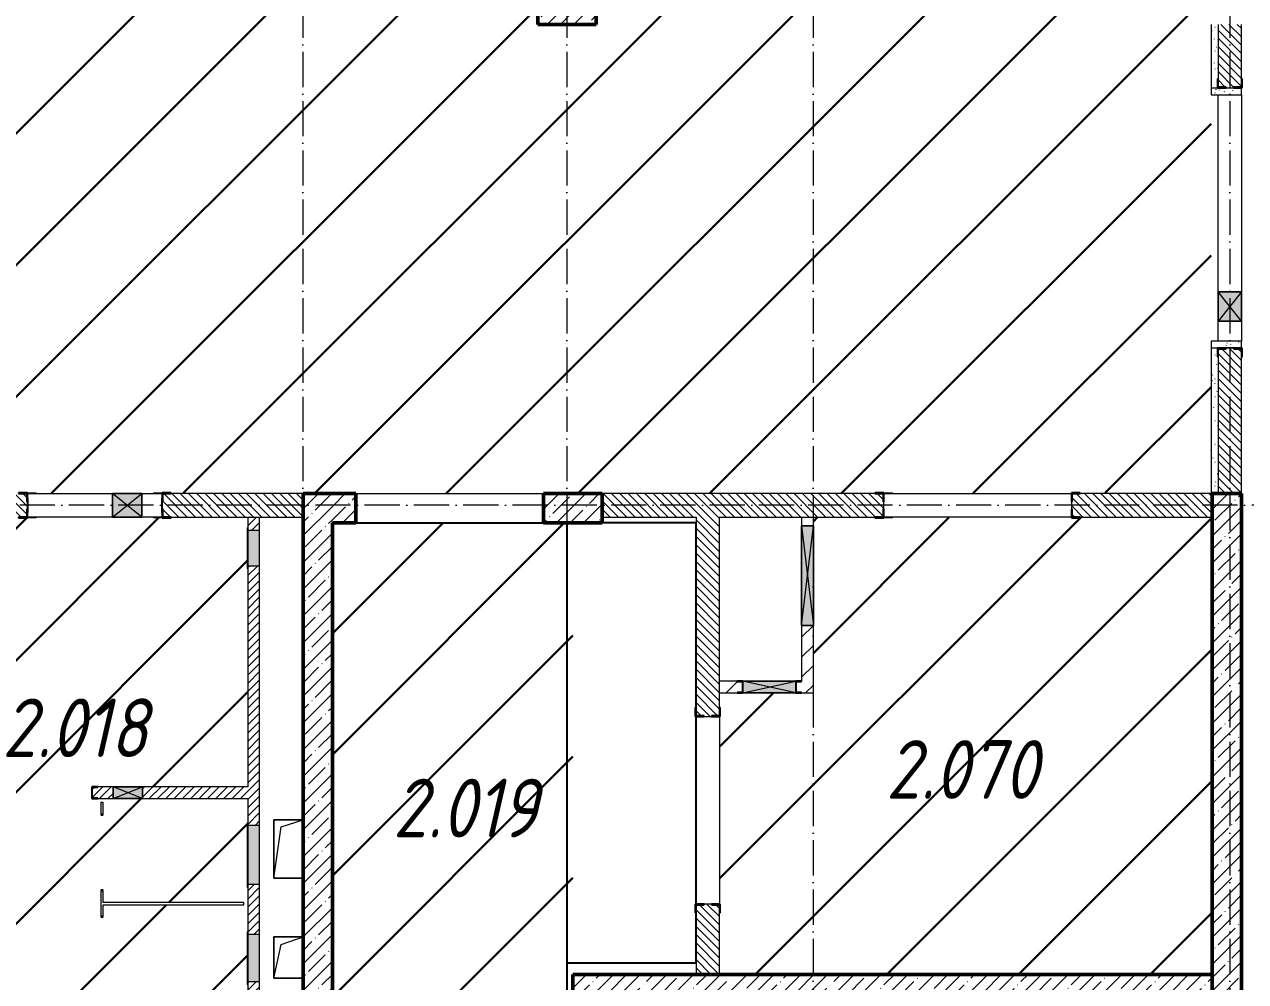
# Model space of a CAD drawing. Header units: millimetres. Extents: x 35697 to 388678, y -91946 to 171347.
# Drawn here: x 107585 to 117995, y 122735 to 130895 of the extents above; entities that cross this region are included whole.
import ezdxf

# ---------------------------------------------------------------- set-up
doc = ezdxf.new("R2010")
doc.units = ezdxf.units.MM
doc.linetypes.add('50_200_ШТРИХ_1Т_ш5_п1_п1_', pattern=[700, 500, -100, 0, -100])
for name, color, linetype, lineweight in [('2.1) ПГП окна 2.8 м', 5, 'Continuous', 30), ('3.1) ЖБ окна 1.2 м', 102, 'Continuous', 30), ('4) ЛЕстницы', 5, 'Continuous', 30), ('A-DETL-GENF-OTLN', 7, 'Continuous', 9), ('A-DOOR-OPNG-MCUT', 7, 'Continuous', 35), ('A-FLOR-____-OTLN', 7, 'Continuous', 9), ('A-GENM-____-MCUT', 7, 'Continuous', 25), ('A-GENM-____-OTLN', 7, 'Continuous', 9), ('A-GENM-____-OTLN-1', 7, 'Continuous', 25), ('A-GLAZ-____-OTLN', 7, 'Continuous', 9), ('A-WALL-____-MCUT', 7, 'Continuous', 13), ('A-WALL-____-MCUT-2', 7, 'Continuous', 50), ('A-WALL-____-OTLN', 7, 'Continuous', 9), ('A-WALL-____-PATT-1', 7, 'Continuous', 9), ('A-WALL-FNSH-MCUT-1', 7, 'Continuous', 9), ('I-WALL-____-OTLN', 7, 'Continuous', 9), ('S-COLS-____-MCUT', 7, 'Continuous', 50), ('S-COLS-____-OTLN', 7, 'Continuous', 9), ('S-GRID-____-OTLN-1', 7, '50_200_ШТРИХ_1Т_ш5_п1_п1_', 9), ('Марки помещений', 7, 'Continuous', 9)]:
    doc.layers.add(name, color=color, linetype=linetype, lineweight=lineweight)
for name, color, linetype, lineweight, true_color in [('A-DOOR-____-OTLN-1', 7, 'Continuous', 9, 0xffffff), ('A-GLAZ-____-OTLN-1', 7, 'Continuous', 9, 0xc0c0c0), ('A-WALL-____-PATT-2', 7, 'Continuous', 9, 0x787878)]:
    doc.layers.add(name, color=color, linetype=linetype, lineweight=lineweight, true_color=true_color)
doc.styles.add('ISOCPEUR_I_2', font='isocpeui.ttf', dxfattribs={"width": 0.85, "height": 2.3})
pattern_1 = [(135, (43259.71, 63713.66), (-35.35534, -35.35534), [])]
pattern_2 = [(45, (43259.71, 63713.66), (-35.35534, 35.35534), [])]
pattern_3 = [(45, (43259.71, 63713.66), (-114.04925, 114.04925), []), (45, (43373.76, 63713.66), (-114.04925, 114.04925), [201.612, -40.322, 3.353, -36.97])]
pattern_4 = [(45, (43259.71, 63713.66), (-84.85281, 84.85281), [])]
pattern_5 = [(0, (43259.71, 63713.66), (203.2, 50.8), [3.353, -149.047, 3.353, -149.047, -812.8]), (0, (43259.71, 63713.66), (203.2, 50.8), [-304.8, 3.353, -301.447, 3.353, -149.047, -355.6]), (0, (43259.71, 63713.66), (203.2, 50.8), [-762, 3.353, -98.247, 3.353, -250.647]), (120, (43335.91, 63739.06), (-145.59409, 150.576362), [3.353, -149.047, 3.353, -149.047, -812.8]), (120, (43335.91, 63739.06), (-145.59409, 150.576362), [-304.8, 3.353, -301.447, 3.353, -149.047, -355.6]), (120, (43335.91, 63739.06), (-145.59409, 150.576362), [-762, 3.353, -98.247, 3.353, -250.647]), (240, (43361.31, 63840.66), (-57.60591, -201.376362), [3.353, -149.047, 3.353, -149.047, -812.8]), (240, (43361.31, 63840.66), (-57.60591, -201.376362), [-304.8, 3.353, -301.447, 3.353, -149.047, -355.6]), (240, (43361.31, 63840.66), (-57.60591, -201.376362), [-762, 3.353, -98.247, 3.353, -250.647])]

# ---------------------------------------------------------------- blocks, each defined once
blk = doc.blocks.new('BSC_Колонна _Прямоугольная - 500х500-V146-АР1_План отверстий 2 этажа в осях 1-64_Ю-ЯЯ')
at = {"layer": 'S-COLS-____-OTLN'}
h = blk.add_hatch(dxfattribs=at)
h.set_pattern_fill('FP_159', color=256, style=0, pattern_type=2)
h.set_pattern_definition([(45, (-68950, -67431.04), (-114.04925, 114.04925), []), (45, (-68835.95, -67431.04), (-114.04925, 114.04925), [201.613, -40.323, 3.353, -36.97])])
h.paths.add_polyline_path([(-250, -250), (250, -250), (250, 250), (-250, 250)], flags=0)
at = {"layer": 'S-COLS-____-MCUT'}
for p, q in [((250, 250), (-250, 250)), ((-250, 250), (-250, -250)), ((250, -250), (250, 250)), ((-250, -250), (250, -250))]:
    blk.add_line(p, q, dxfattribs=at)
blk = doc.blocks.new('DOR_ДУ_распашная__1Ст_Прямоугольная_ШЕР - Вн_650х2100h_Кабинки С_у-18405741-АР1_План отверстий 2 этажа в осях 1-64_Ю-ЯЯ')
at = {"layer": 'A-DOOR-OPNG-MCUT'}
for p, q in [((-325, -10), (-325, 10)), ((325, 10), (325, -10))]:
    blk.add_line(p, q, dxfattribs=at)
blk = doc.blocks.new('154_Стойка_СКБ_Уголок - СМ-2180_200-28268025-АР1_План отверстий 2 этажа в осях 1-64_Ю-ЯЯ')
at = {"layer": 'A-GENM-____-MCUT'}
for p, q in [((125, 156), (125, 81)), ((200, 156), (125, 156)), ((131, 81), (131, 150)), ((131, 150), (200, 150)), ((200, 150), (200, 156)), ((125, 81), (131, 81)), ((131, 19), (125, 19)), ((125, 19), (125, -56)), ((131, -50), (131, 19)), ((125, -56), (200, -56)), ((200, -50), (131, -50)), ((200, -56), (200, -50))]:
    blk.add_line(p, q, dxfattribs=at)
blk = doc.blocks.new('Стойка_Влож_Полоса боковая - Полоса-28213942-АР1_План отверстий 2 этажа в осях 1-64_Ю-ЯЯ')
at = {"layer": 'A-GENM-____-OTLN'}
for p, q in [((-5, 60), (0, 60)), ((-5, -60), (-5, 60)), ((0, -60), (-5, -60))]:
    blk.add_line(p, q, dxfattribs=at)
blk = doc.blocks.new('Стойка_Влож_Уголок_Опорный - Уголок-28213941-АР1_План отверстий 2 этажа в осях 1-64_Ю-ЯЯ')
at = {"layer": 'A-GENM-____-OTLN'}
for p, q in [((-212, -6), (-212, 0)), ((0, 0), (0, -6)), ((-212, -75), (-212, -6)), ((-212, -6), (-206, -6)), ((-212, -75), (-206, -75)), ((-6, -6), (0, -6)), ((-6, -75), (0, -75)), ((0, -6), (0, -75))]:
    blk.add_line(p, q, dxfattribs=at)
blk = doc.blocks.new('Фахверк_СКБ_Уголок - 200_3960-28268576-АР1_План отверстий 2 этажа в осях 1-64_Ю-ЯЯ')
at = {"layer": 'A-GENM-____-MCUT'}
for p, q in [((200, 156), (125, 156)), ((125, 156), (125, 81)), ((131, 81), (131, 150)), ((131, 150), (200, 150)), ((200, 150), (200, 156)), ((125, 81), (131, 81)), ((131, 19), (125, 19)), ((125, 19), (125, -56)), ((131, -50), (131, 19)), ((125, -56), (200, -56)), ((200, -50), (131, -50)), ((200, -56), (200, -50))]:
    blk.add_line(p, q, dxfattribs=at)
blk = doc.blocks.new('154_Стойка_СКБ_Уголок - СМ-2540_200-37126399-АР1_План отверстий 2 этажа в осях 1-64_Ю-ЯЯ')
at = {"layer": 'A-GENM-____-MCUT'}
for p, q in [((125, 156), (125, 81)), ((200, 156), (125, 156)), ((131, 81), (131, 150)), ((131, 150), (200, 150)), ((200, 150), (200, 156)), ((125, 81), (131, 81)), ((131, 19), (125, 19)), ((125, 19), (125, -56)), ((131, -50), (131, 19)), ((125, -56), (200, -56)), ((200, -50), (131, -50)), ((200, -56), (200, -50))]:
    blk.add_line(p, q, dxfattribs=at)
blk = doc.blocks.new('Стойка_Влож_Полоса боковая - Полоса-V150-АР1_План отверстий 2 этажа в осях 1-64_Ю-ЯЯ')
at = {"layer": 'A-GENM-____-OTLN'}
for p, q in [((-5, 60), (0, 60)), ((-5, -60), (-5, 60)), ((0, 31), (0, -31)), ((0, -60), (-5, -60))]:
    blk.add_line(p, q, dxfattribs=at)
blk = doc.blocks.new('Фахверк_СКБ_Уголок - 200_3550-28267367-АР1_План отверстий 2 этажа в осях 1-64_Ю-ЯЯ')
at = {"layer": 'A-GENM-____-MCUT'}
for p, q in [((200, 156), (125, 156)), ((125, 156), (125, 81)), ((131, 81), (131, 150)), ((131, 150), (200, 150)), ((200, 150), (200, 156)), ((125, 81), (131, 81)), ((131, 19), (125, 19)), ((125, 19), (125, -56)), ((131, -50), (131, 19)), ((125, -56), (200, -56)), ((200, -50), (131, -50)), ((200, -56), (200, -50))]:
    blk.add_line(p, q, dxfattribs=at)
blk = doc.blocks.new('154_Фахверк_СКБ_Швеллер - Тип_100_3960-28331862-АР1_План отверстий 2 этажа в осях 1-64_Ю-ЯЯ')
at = {"layer": 'A-GENM-____-MCUT'}
for p, q in [((175, 50), (125, 50)), ((125, 50), (125, -50)), ((128, 47), (175, 47)), ((128, -47), (128, 47)), ((175, 47), (175, 50)), ((125, -50), (175, -50)), ((175, -47), (128, -47)), ((175, -50), (175, -47))]:
    blk.add_line(p, q, dxfattribs=at)
blk = doc.blocks.new('AR_Отверстие Ниша - Лючок-32402783-АР1_План отверстий 2 этажа в осях 1-64_Ю-ЯЯ')
at = {"layer": 'A-GLAZ-____-OTLN'}
blk.add_hatch(color=256, dxfattribs=at).paths.add_polyline_path([(250, -50), (250, 50), (-250, 50), (-250, -50)], flags=0)
for p, q in [((250, 50), (-250, 50)), ((-250, 50), (-250, -50)), ((250, -50), (250, 50)), ((-250, -50), (250, -50))]:
    blk.add_line(p, q, dxfattribs=at)
blk = doc.blocks.new('Л_Общий_Лючок - Лючок-29683801-АР1_План отверстий 2 этажа в осях 1-64_Ю-ЯЯ')
at = {"layer": 'A-GLAZ-____-OTLN-1'}
blk.add_hatch(color=256, dxfattribs=at).paths.add_polyline_path([(-24, 0), (524, 0), (524, 6), (-24, 6)], flags=0)
at = {"layer": 'A-GLAZ-____-OTLN'}
for p, q in [((524, 6), (-24, 6)), ((-24, 6), (-24, 0)), ((524, 6), (524, 0))]:
    blk.add_line(p, q, dxfattribs=at)
blk = doc.blocks.new('AR_Отверстие Ниша - Лючок-32402759-АР1_План отверстий 2 этажа в осях 1-64_Ю-ЯЯ')
at = {"layer": 'A-GLAZ-____-OTLN'}
blk.add_hatch(color=256, dxfattribs=at).paths.add_polyline_path([(200, -50), (200, 50), (-200, 50), (-200, -50)], flags=0)
for p, q in [((200, 50), (-200, 50)), ((-200, 50), (-200, -50)), ((200, -50), (200, 50)), ((-200, -50), (200, -50))]:
    blk.add_line(p, q, dxfattribs=at)
blk = doc.blocks.new('Л_Общий_Лючок - Лючок-29684370-АР1_План отверстий 2 этажа в осях 1-64_Ю-ЯЯ')
at = {"layer": 'A-GLAZ-____-OTLN-1'}
blk.add_hatch(color=256, dxfattribs=at).paths.add_polyline_path([(-24, 0), (424, 0), (424, 6), (-24, 6)], flags=0)
at = {"layer": 'A-GLAZ-____-OTLN'}
for p, q in [((424, 6), (-24, 6)), ((-24, 6), (-24, 0)), ((424, 6), (424, 0))]:
    blk.add_line(p, q, dxfattribs=at)
blk = doc.blocks.new('AR_Отверстие Ниша - Лючок-32402810-АР1_План отверстий 2 этажа в осях 1-64_Ю-ЯЯ')
at = {"layer": 'A-GLAZ-____-OTLN'}
blk.add_hatch(color=256, dxfattribs=at).paths.add_polyline_path([(150, -50), (150, 50), (-150, 50), (-150, -50)], flags=0)
for p, q in [((150, 50), (-150, 50)), ((-150, 50), (-150, -50)), ((150, -50), (150, 50)), ((-150, -50), (150, -50))]:
    blk.add_line(p, q, dxfattribs=at)
blk = doc.blocks.new('Л_Общий_Лючок - Лючок-29778125-АР1_План отверстий 2 этажа в осях 1-64_Ю-ЯЯ')
at = {"layer": 'A-GLAZ-____-OTLN-1'}
blk.add_hatch(color=256, dxfattribs=at).paths.add_polyline_path([(-24, 0), (324, 0), (324, 6), (-24, 6)], flags=0)
at = {"layer": 'A-GLAZ-____-OTLN'}
for p, q in [((324, 6), (-24, 6)), ((-24, 6), (-24, 0)), ((324, 6), (324, 0))]:
    blk.add_line(p, q, dxfattribs=at)
blk = doc.blocks.new('AR_Отверстие прямоугольное _в плите_ - AR_Отверстие прямоугольное _в плите_-30459243-АР1_План отверстий 2 этажа в осях 1-64_Ю-ЯЯ')
at = {"layer": 'A-GENM-____-OTLN'}
for p, q in [((125, 175), (-125, 175)), ((-125, 175), (-125, -175)), ((-125, -175), (-63, 112)), ((-63, 112), (125, 175)), ((-125, -175), (125, -175))]:
    blk.add_line(p, q, dxfattribs=at)
blk = doc.blocks.new('AR_Отверстие прямоугольное _в плите_ - AR_Отверстие прямоугольное _в плите_-V153-АР1_План отверстий 2 этажа в осях 1-64_Ю-ЯЯ')
at = {"layer": 'A-GENM-____-OTLN'}
for p, q in [((125, 250), (-125, 250)), ((-125, 250), (-125, -250)), ((-63, 188), (125, 250)), ((-125, -250), (-63, 188)), ((-125, -250), (125, -250))]:
    blk.add_line(p, q, dxfattribs=at)
blk = doc.blocks.new('AR_Отверстие прямоугольное _в стене__БезПР - AR_Отверстие прямоугольное _в стене__БезПР-36392898-АР1_План отверстий 2 этажа в осях 1-64_Ю-ЯЯ')
at = {"layer": 'A-GLAZ-____-OTLN'}
blk.add_hatch(color=256, dxfattribs=at).paths.add_polyline_path([(125, 100), (-125, 100), (-125, -100), (125, -100)], flags=0)
at = {"layer": 'A-DETL-GENF-OTLN'}
for p, q in [((-125, -100), (-125, 100)), ((-125, 100), (125, 100)), ((125, 100), (-125, -100)), ((-125, 100), (125, -100)), ((125, 100), (-125, 100)), ((-125, 100), (-125, -100)), ((125, 100), (125, -100)), ((125, -100), (125, 100)), ((125, -100), (-125, -100)), ((-125, -100), (125, -100))]:
    blk.add_line(p, q, dxfattribs=at)
blk = doc.blocks.new('AR_Отверстие прямоугольное _в стене_ - AR_Отверстие прямоугольное _в стене__ОВ-36822079-АР1_План отверстий 2 этажа в осях 1-64_Ю-ЯЯ')
at = {"layer": 'A-GLAZ-____-OTLN'}
blk.add_hatch(color=256, dxfattribs=at).paths.add_polyline_path([(-425, -50), (425, -50), (425, 50), (-425, 50)], flags=0)
at = {"layer": 'A-DETL-GENF-OTLN'}
for p, q in [((-425, -50), (-425, 50)), ((-425, 50), (425, 50)), ((425, 50), (-425, -50)), ((-425, 50), (425, -50)), ((425, 50), (-425, 50)), ((-425, 50), (-425, -50)), ((425, 50), (425, -50)), ((425, -50), (425, 50)), ((425, -50), (-425, -50)), ((-425, -50), (425, -50))]:
    blk.add_line(p, q, dxfattribs=at)
blk = doc.blocks.new('AR_Отверстие прямоугольное _в стене__БезПР - AR_Отверстие прямоугольное _в стене__БезПР-36427681-АР1_План отверстий 2 этажа в осях 1-64_Ю-ЯЯ')
at = {"layer": 'A-GLAZ-____-OTLN'}
blk.add_hatch(color=256, dxfattribs=at).paths.add_polyline_path([(125, 100), (-125, 100), (-125, -100), (125, -100)], flags=0)
at = {"layer": 'A-DETL-GENF-OTLN'}
for p, q in [((-125, -100), (-125, 100)), ((-125, 100), (125, 100)), ((125, 100), (-125, -100)), ((-125, 100), (125, -100)), ((125, 100), (-125, 100)), ((-125, 100), (-125, -100)), ((125, 100), (125, -100)), ((125, -100), (125, 100)), ((125, -100), (-125, -100)), ((-125, -100), (125, -100))]:
    blk.add_line(p, q, dxfattribs=at)
at = {"layer": 'A-GLAZ-____-OTLN'}
blk.add_line((125, 100), (-125, 100), dxfattribs=at)
blk = doc.blocks.new('AR_Отверстие прямоугольное _в стене__БезПР - AR_Отверстие прямоугольное _в стене__БезПР-36428202-АР1_План отверстий 2 этажа в осях 1-64_Ю-ЯЯ')
at = {"layer": 'A-GLAZ-____-OTLN'}
blk.add_hatch(color=256, dxfattribs=at).paths.add_polyline_path([(125, 50), (-125, 50), (-125, -50), (125, -50)], flags=0)
at = {"layer": 'A-DETL-GENF-OTLN'}
for p, q in [((-125, -50), (-125, 50)), ((-125, 50), (125, 50)), ((125, 50), (-125, -50)), ((-125, 50), (125, -50)), ((125, 50), (-125, 50)), ((-125, 50), (-125, -50)), ((125, 50), (125, -50)), ((125, -50), (125, 50)), ((125, -50), (-125, -50)), ((-125, -50), (125, -50))]:
    blk.add_line(p, q, dxfattribs=at)
blk = doc.blocks.new('154_Фахверк_СКБ_Швеллер - Тип_100_3960_зеркало-V205-АР1_План отверстий 2 этажа в осях 1-64_Ю-ЯЯ')
at = {"layer": 'A-GENM-____-MCUT'}
for p, q in [((175, 50), (125, 50)), ((128, 47), (175, 47)), ((128, -47), (128, 47)), ((175, 47), (175, 50)), ((125, -50), (175, -50)), ((175, -47), (128, -47)), ((175, -50), (175, -47))]:
    blk.add_line(p, q, dxfattribs=at)
blk = doc.blocks.new('AR_Отверстие прямоугольное _в стене_ - AR_Отверстие прямоугольное _в стене__ОВ-36931939-АР1_План отверстий 2 этажа в осях 1-64_Ю-ЯЯ')
at = {"layer": 'A-GLAZ-____-OTLN'}
blk.add_hatch(color=256, dxfattribs=at).paths.add_polyline_path([(225, 50), (-225, 50), (-225, -50), (225, -50)], flags=0)
at = {"layer": 'A-DETL-GENF-OTLN'}
for p, q in [((-225, -50), (-225, 50)), ((-225, 50), (225, 50)), ((225, 50), (-225, -50)), ((-225, 50), (225, -50)), ((225, 50), (-225, 50)), ((-225, 50), (-225, -50)), ((225, 50), (225, -50)), ((225, -50), (225, 50)), ((225, -50), (-225, -50)), ((-225, -50), (225, -50))]:
    blk.add_line(p, q, dxfattribs=at)
blk = doc.blocks.new('2этаж')
at = {"layer": 'S-GRID-____-OTLN-1', "color": 251, "ltscale": 0.6, "true_color": 0x636466}
for p, q in [((51108.3, 549908.8), (51108.3, 511907.5)), ((53358.3, 549908.8), (53358.3, 511907.5)), ((55458.3, 549908.8), (55458.3, 498997)), ((59008.3, 549908.8), (59008.3, 498997)), ((88482.7, 522097), (-20260.4, 522097))]:
    blk.add_line(p, q, dxfattribs=at)

msp = doc.modelspace()

# ---------------------------------------------------------------- hatches: boundary and pattern name
at = {"layer": '2.1) ПГП окна 2.8 м'}
h = msp.add_hatch(dxfattribs=at)
h.set_pattern_fill('ANSI31', color=5, scale=250)
h.paths.add_polyline_path([(117700, 133595), (117160, 133595), (112460, 133595), (111960, 133595), (111760, 133595), (111760, 133145), (111534, 133145), (111534, 133139), (111086, 133139), (110960, 133145), (110960, 133595), (107510, 133595), (107510, 133095), (107010, 133095), (107010, 131395), (107510, 131395), (107510, 130895), (107010, 130895), (106510, 130895), (105210, 130895), (104210, 130895), (103210, 130895), (102711, 130895), (102511, 130895), (102060, 130895), (100360, 130895), (100360, 130095), (100085, 130095), (99185, 130095), (98910, 130095), (98910, 130895), (97560, 130895), (97061, 130895), (96861, 130895), (96410, 130895), (96060, 130895), (96060, 130295), (95960, 130295), (95910, 130295), (95910, 130395), (94810, 130395), (94810, 130295), (94510, 130295), (93560, 130295), (93460, 130295), (93460, 130895), (93460, 131145), (93260, 131145), (93260, 131245), (90810, 131245), (89010, 131245), (89010, 130995), (88760, 130995), (88760, 126895), (89010, 126895), (89335, 126895), (89335, 126901), (89410, 126901), (89845, 126895), (90695, 126895), (91035, 126895), (91035, 126901), (91104, 126901), (91110, 126901), (91185, 126901), (91510, 126895), (92010, 126895), (93635, 126895), (93635, 126901), (93710, 126901), (93716, 126901), (93785, 126901), (93870, 126895), (94270, 126895), (94410, 126895), (94410, 126901), (94485, 126901), (94635, 126895), (94635, 126901), (94710, 126901), (94890, 126895), (95190, 126895), (95410, 126895), (95410, 126901), (95485, 126901), (95635, 126895), (95635, 126901), (95710, 126901), (96410, 126895), (96410, 126901), (96485, 126901), (96635, 126895), (96635, 126901), (96710, 126901), (97410, 126895), (97410, 126901), (97510, 126901), (97510, 126895), (98010, 126895), (98335, 126895), (98335, 126901), (98410, 126901), (98760, 126895), (99610, 126895), (100035, 126895), (100035, 126901), (100104, 126901), (100110, 126901), (100185, 126901), (100510, 126895), (101010, 126895), (101510, 126895), (102010, 126895), (103735, 126895), (103735, 126901), (103810, 126901), (103816, 126901), (103840, 126895), (103810, 126895), (103810, 126855), (103815, 126855), (103815, 126695), (105610, 126695), (105610, 126764), (105610, 126826), (105610, 126901), (105685, 126901), (106510, 126895), (107010, 126895), (107535, 126895), (107535, 126901), (107610, 126901), (107616, 126901), (107685, 126901), (108335, 126895), (108585, 126895), (108685, 126895), (108685, 126901), (108754, 126901), (108760, 126901), (108835, 126901), (109960, 126895), (110410, 126895), (112010, 126895), (112510, 126895), (114835, 126895), (114835, 126901), (114910, 126901), (114916, 126901), (114985, 126901), (116510, 126895), (116510, 126901), (116585, 126901), (117700, 126897)])
h.paths.add_polyline_path([(111960, 130895), (111960, 131395), (112460, 131395), (112460, 130895)], flags=16)
h.paths.add_polyline_path([(117710, 126695), (116585, 126695), (116585, 126689), (116510, 126689), (114985, 126693), (114985, 126689), (114916, 126689), (114910, 126689), (114835, 126689), (114310, 126691), (114310, 126620), (114310, 125770), (114310, 125195), (114210, 125195), (114160, 125195), (113710, 125195), (113660, 125195), (113510, 125195), (113510, 125070), (113516, 125070), (113516, 124995), (113510, 123395), (113516, 123395), (113516, 123320), (113510, 122795), (117710, 122795)])
h = msp.add_hatch(dxfattribs=at)
h.set_pattern_fill('ANSI31', color=5, scale=250)
h.paths.add_polyline_path([(109484, 123541), (109484, 124089), (109490, 124295), (108590, 124295), (108340, 124295), (108210, 124295), (108160, 124295), (108160, 124395), (108210, 124395), (108340, 124395), (108590, 124395), (109490, 124395), (109490, 126256), (109484, 126256), (109484, 126604), (109490, 126695), (108835, 126695), (108835, 126689), (108760, 126689), (108754, 126689), (108685, 126689), (108585, 126695), (108335, 126695), (107685, 126695), (107685, 126689), (107616, 126689), (107610, 126689), (107535, 126689), (107210, 126692), (107210, 126195), (107210, 125995), (107210, 125945), (107210, 125545), (107210, 125195), (106760, 125195), (106760, 122645), (109490, 122645), (109490, 122711), (109484, 122711), (109484, 123159), (109489, 123541)])
h.paths.add_polyline_path([(108235, 123290), (108235, 123510), (108255, 123510), (108255, 123410), (109455, 123410), (109455, 123390), (108255, 123390), (108255, 123290)], flags=16)
h.paths.add_polyline_path([(108235, 124160), (108235, 124260), (108255, 124260), (108255, 124160)], flags=16)
h.paths.add_polyline_path([(107360, 125995), (107360, 126195), (107560, 126195), (107560, 125995)], flags=16)
h.paths.add_polyline_path([(107218, 124323), (108789, 124323), (108789, 125523), (107218, 125523)], flags=24)
at = {"layer": '4) ЛЕстницы'}
h = msp.add_hatch(dxfattribs=at)
h.set_pattern_fill('ANSI31', color=256, scale=230)
h.paths.add_polyline_path([(110210, 126645), (112260, 126645), (112260, 119145), (110210, 119145)])
at = {"layer": 'A-WALL-____-PATT-1'}
h = msp.add_hatch(dxfattribs=at)
h.set_pattern_fill('FP_6', color=256, style=0, pattern_type=2)
h.set_pattern_definition(pattern_1)
h.paths.add_polyline_path([(117960, 126895), (117960, 128129), (117891, 128129), (117891, 128135), (117829, 128135), (117829, 128129), (117760, 128129), (117760, 126895)], flags=0)
h.paths.add_polyline_path([(117891, 130355), (117891, 130361), (117960, 130361), (117960, 130895), (117760, 130895), (117760, 130361), (117829, 130361), (117829, 130355)], flags=0)
h = msp.add_hatch(dxfattribs=at)
h.set_pattern_fill('FP_6', color=256, style=0, pattern_type=2)
h.set_pattern_definition(pattern_1)
h.paths.add_polyline_path([(108766, 126695), (109960, 126695), (109960, 126895), (108766, 126895), (108766, 126826), (108760, 126826), (108760, 126764), (108766, 126764), (108766, 126696)], flags=0)
h.paths.add_polyline_path([(107010, 126695), (107604, 126695), (107604, 126764), (107610, 126764), (107610, 126826), (107604, 126826), (107604, 126895), (107010, 126895)], flags=0)
h = msp.add_hatch(dxfattribs=at)
h.set_pattern_fill('FP_13', color=256, style=0, pattern_type=2)
h.set_pattern_definition(pattern_3)
h.paths.add_polyline_path([(109960, 119395), (110210, 119395), (110210, 126895), (109960, 126895), (109960, 120938)], flags=0)
h = msp.add_hatch(dxfattribs=at)
h.set_pattern_fill('FP_13', color=256, style=0, pattern_type=2)
h.set_pattern_definition(pattern_3)
h.paths.add_polyline_path([(112510, 126645), (112510, 126895), (112010, 126895), (112010, 126645)], flags=0)
h.paths.add_polyline_path([(110410, 126645), (110410, 126645), (110410, 126895), (110210, 126895), (110210, 126645)], flags=0)
h = msp.add_hatch(dxfattribs=at)
h.set_pattern_fill('FP_6', color=256, style=0, pattern_type=2)
h.set_pattern_definition(pattern_1)
h.paths.add_polyline_path([(117480, 126695), (117710, 126695), (117710, 126895), (116516, 126895), (116516, 126826), (116510, 126826), (116510, 126764), (116516, 126764), (116516, 126695), (116585, 126695)], flags=0)
h.paths.add_polyline_path([(114835, 126695), (114904, 126695), (114904, 126764), (114910, 126764), (114910, 126826), (114904, 126826), (114904, 126895), (112510, 126895), (112510, 126695), (113945, 126695)], flags=0)
h = msp.add_hatch(dxfattribs=at)
h.set_pattern_fill('FP_13', color=256, style=0, pattern_type=2)
h.set_pattern_definition(pattern_3)
h.paths.add_polyline_path([(117960, 118895), (117960, 126895), (117710, 126895), (117710, 118895), (117921, 118895)], flags=0)
h = msp.add_hatch(dxfattribs=at)
h.set_pattern_fill('FP_5', color=256, style=0, pattern_type=2)
h.set_pattern_definition(pattern_2)
h.paths.add_polyline_path([(109490, 119145), (109590, 119145), (109590, 119245), (109490, 119245)], flags=0)
h.paths.add_polyline_path([(109582, 119545), (109590, 119545), (109590, 121075), (109490, 121075), (109490, 119545)], flags=0)
h.paths.add_polyline_path([(109548, 121275), (109590, 121275), (109590, 121695), (109587, 121695), (109587, 121742), (109493, 121742), (109493, 121695), (109490, 121695), (109490, 121275), (109493, 121275)], flags=0)
h.paths.add_polyline_path([(109590, 121745), (109590, 122735), (109490, 122735), (109490, 121745), (109587, 121745)], flags=0)
h.paths.add_polyline_path([(109512, 123135), (109590, 123135), (109590, 123565), (109490, 123565), (109490, 123135)], flags=0)
h.paths.add_polyline_path([(109590, 124065), (109590, 126280), (109490, 126280), (109490, 124065), (109494, 124065)], flags=0)
h.paths.add_polyline_path([(109590, 126580), (109590, 126695), (109490, 126695), (109490, 126580), (109585, 126580)], flags=0)
h = msp.add_hatch(dxfattribs=at)
h.set_pattern_fill('FP_6', color=256, style=0, pattern_type=2)
h.set_pattern_definition(pattern_1)
h.paths.add_polyline_path([(113310, 122795), (113510, 122795), (113510, 123389), (113441, 123389), (113441, 123395), (113379, 123395), (113379, 123389), (113310, 123389), (113310, 123320)], flags=0)
h.paths.add_polyline_path([(113379, 124995), (113441, 124995), (113441, 125001), (113510, 125001), (113510, 126695), (113310, 126695), (113310, 125001), (113379, 125001)], flags=0)
h = msp.add_hatch(dxfattribs=at)
h.set_pattern_fill('FP_4', color=256, style=0, pattern_type=2)
h.set_pattern_definition(pattern_4)
h.paths.add_polyline_path([(114210, 125195), (114310, 125195), (114310, 125770), (114210, 125770), (114210, 125198)], flags=0)
h.paths.add_polyline_path([(114310, 126620), (114310, 126695), (114210, 126695), (114210, 126620), (114304, 126620)], flags=0)
h = msp.add_hatch(dxfattribs=at)
h.set_pattern_fill('FP_4', color=256, style=0, pattern_type=2)
h.set_pattern_definition(pattern_4)
h.paths.add_polyline_path([(113510, 125195), (113660, 125195), (113660, 125198), (113707, 125198), (113707, 125292), (113660, 125292), (113660, 125295), (113510, 125295), (113510, 125198)], flags=0)
h.paths.add_polyline_path([(114163, 125198), (114210, 125198), (114210, 125292), (114163, 125292)], flags=0)
h = msp.add_hatch(dxfattribs=at)
h.set_pattern_fill('FP_5', color=256, style=0, pattern_type=2)
h.set_pattern_definition(pattern_2)
h.paths.add_polyline_path([(108210, 124295), (108340, 124295), (108340, 124395), (108210, 124395), (108210, 124392), (108163, 124392), (108163, 124298), (108210, 124298)], flags=0)
h.paths.add_polyline_path([(108590, 124295), (109490, 124295), (109490, 124395), (108590, 124395)], flags=0)
h = msp.add_hatch(dxfattribs=at)
h.set_pattern_fill('FP_13', color=256, style=0, pattern_type=2)
h.set_pattern_definition(pattern_3)
h.paths.add_polyline_path([(117710, 122545), (117710, 122795), (112260, 122795), (112260, 122545), (117480, 122545)], flags=0)
at = {"layer": 'A-WALL-____-PATT-2'}
h = msp.add_hatch(dxfattribs=at)
h.set_pattern_fill('FP_165', color=256, style=0, pattern_type=2)
h.set_pattern_definition(pattern_5)
h.paths.add_polyline_path([(117760, 126895), (117760, 128060), (117754, 128060), (117754, 128135), (117700, 128135), (117700, 126895)], flags=0)
h.paths.add_polyline_path([(117700, 130355), (117754, 130355), (117754, 130430), (117760, 130430), (117760, 130895), (117700, 130895), (117700, 130361)], flags=0)
h = msp.add_hatch(dxfattribs=at)
h.set_pattern_fill('FP_165', color=256, style=0, pattern_type=2)
h.set_pattern_definition(pattern_5)
h.paths.add_polyline_path([(117760, 130295), (117960, 130295), (117960, 130355), (117700, 130355), (117700, 130295), (117754, 130295)], flags=0)
h = msp.add_hatch(dxfattribs=at)
h.set_pattern_fill('FP_165', color=256, style=0, pattern_type=2)
h.set_pattern_definition(pattern_5)
h.paths.add_polyline_path([(117920, 128135), (117960, 128135), (117960, 128195), (117700, 128195), (117700, 128135), (117800, 128135), (117800, 128140), (117920, 128140)], flags=0)

# ---------------------------------------------------------------- linework, layer by layer
for points in [[(112210, 119145), (110210, 119145), (110210, 126645), (112210, 126645)], [(113310, 126645), (112210, 126645), (112210, 122895), (113310, 122895)]]:
    msp.add_lwpolyline(points, close=True)
at = {"layer": 'A-FLOR-____-OTLN'}
for p, q in [((109710, 124115), (109960, 124115)), ((109710, 123615), (109710, 124115)), ((109960, 123615), (109710, 123615)), ((109710, 123115), (109960, 123115)), ((109710, 122765), (109710, 123115)), ((109960, 122765), (109710, 122765))]:
    msp.add_line(p, q, dxfattribs=at)
at = {"layer": 'A-WALL-____-MCUT'}
for p, q in [((117760, 130895), (117760, 130430)), ((117960, 130430), (117960, 130895)), ((117829, 130355), (117891, 130355)), ((117760, 128060), (117760, 126895)), ((117960, 126895), (117960, 128060)), ((107610, 126764), (107610, 126826)), ((108760, 126826), (108760, 126764)), ((109960, 126895), (108835, 126895)), ((114835, 126895), (112510, 126895)), ((114910, 126764), (114910, 126826)), ((116510, 126826), (116510, 126764)), ((117710, 126895), (116585, 126895)), ((117760, 126895), (117960, 126895)), ((108835, 126695), (109960, 126695)), ((112510, 126695), (113310, 126695)), ((113310, 126695), (113310, 125070)), ((113510, 126695), (114835, 126695)), ((113510, 125070), (113510, 126695)), ((116585, 126695), (117710, 126695)), ((113379, 124995), (113441, 124995)), ((113441, 123395), (113379, 123395)), ((113310, 123320), (113310, 122795)), ((113510, 122795), (113510, 123320))]:
    msp.add_line(p, q, dxfattribs=at)
at = {"layer": 'A-WALL-____-MCUT-2'}
for p, q in [((110410, 126895), (109960, 126895)), ((109960, 126895), (109960, 119395)), ((110410, 126645), (110410, 126895)), ((112510, 126895), (112010, 126895)), ((112010, 126895), (112010, 126645)), ((112510, 126645), (112510, 126895)), ((117710, 126895), (117710, 118895)), ((117960, 126895), (117710, 126895)), ((117960, 118895), (117960, 126895)), ((110210, 119395), (110210, 126645)), ((110210, 126645), (110410, 126645)), ((112010, 126645), (112510, 126645)), ((117710, 122795), (112260, 122795)), ((112260, 122795), (112260, 122545)), ((117710, 122545), (117710, 122795))]:
    msp.add_line(p, q, dxfattribs=at)
at = {"layer": 'A-WALL-____-OTLN'}
for p, q in [((110410, 126895), (112010, 126895)), ((112010, 126645), (110410, 126645))]:
    msp.add_line(p, q, dxfattribs=at)
at = {"layer": 'A-WALL-FNSH-MCUT-1'}
for p, q in [((117700, 130895), (117700, 130295)), ((117700, 130355), (117754, 130355)), ((117960, 130295), (117960, 130355)), ((117700, 130295), (117960, 130295)), ((117700, 128195), (117700, 126895)), ((117960, 128195), (117700, 128195)), ((117960, 128135), (117960, 128195)), ((117754, 128135), (117700, 128135)), ((117700, 126895), (117760, 126895)), ((109490, 126695), (109490, 126580)), ((109590, 126580), (109590, 126695)), ((114210, 126695), (114210, 126620)), ((114310, 126620), (114310, 126695)), ((109490, 126280), (109490, 124395)), ((109590, 124065), (109590, 126280)), ((114210, 125770), (114210, 125295)), ((114310, 125195), (114310, 125770)), ((113660, 125295), (113510, 125295)), ((113510, 125195), (113660, 125195)), ((114210, 125195), (114310, 125195)), ((108340, 124395), (108210, 124395)), ((109490, 124395), (108590, 124395)), ((108210, 124295), (108340, 124295)), ((108255, 124260), (108235, 124260)), ((108235, 124260), (108235, 124160)), ((108255, 124160), (108255, 124260)), ((108590, 124295), (109490, 124295)), ((109490, 124295), (109490, 124065)), ((108235, 123510), (108235, 123290)), ((108255, 123410), (108255, 123510)), ((109490, 123565), (109490, 123135)), ((109590, 123135), (109590, 123565)), ((109455, 123410), (108255, 123410)), ((108255, 123390), (109455, 123390)), ((108255, 123290), (108255, 123390)), ((109455, 123390), (109455, 123410)), ((109490, 122735), (109490, 121745)), ((109590, 121745), (109590, 122735))]:
    msp.add_line(p, q, dxfattribs=at)
at = {"layer": 'I-WALL-____-OTLN'}
for p, q in [((117760, 128615), (117760, 130295)), ((117960, 130295), (117960, 128615)), ((117760, 128195), (117760, 128365)), ((117960, 128365), (117960, 128195)), ((107610, 126895), (108335, 126895)), ((108585, 126895), (108760, 126895)), ((114910, 126895), (116510, 126895)), ((108335, 126695), (107610, 126695)), ((108760, 126695), (108585, 126695)), ((116510, 126695), (114910, 126695)), ((113310, 123395), (113310, 124995)), ((113510, 124995), (113510, 123395))]:
    msp.add_line(p, q, dxfattribs=at)

# ---------------------------------------------------------------- block references
at = {"layer": '3.1) ЖБ окна 1.2 м'}
msp.add_blockref('2этаж', (58851, -395302), dxfattribs=at)
at = {"layer": 'A-DOOR-____-OTLN-1', "rotation": 270}
for p in [(108245, 123835), (108245, 122965)]:
    msp.add_blockref('DOR_ДУ_распашная__1Ст_Прямоугольная_ШЕР - Вн_650х2100h_Кабинки С_у-18405741-АР1_План отверстий 2 этажа в осях 1-64_Ю-ЯЯ', p, dxfattribs=at)
at = {"layer": 'A-GENM-____-OTLN'}
for name, p, rotation in [('Стойка_Влож_Полоса боковая - Полоса-V150-АР1_План отверстий 2 этажа в осях 1-64_Ю-ЯЯ', (117860, 128135), 269.9999999999998), ('Стойка_Влож_Уголок_Опорный - Уголок-28213941-АР1_План отверстий 2 этажа в осях 1-64_Ю-ЯЯ', (107610, 126901), 89.99999999999955), ('Стойка_Влож_Уголок_Опорный - Уголок-28213941-АР1_План отверстий 2 этажа в осях 1-64_Ю-ЯЯ', (108760, 126689), 269.9999999999995), ('Стойка_Влож_Уголок_Опорный - Уголок-28213941-АР1_План отверстий 2 этажа в осях 1-64_Ю-ЯЯ', (114910, 126901), 89.99999999999955), ('Стойка_Влож_Полоса боковая - Полоса-28213942-АР1_План отверстий 2 этажа в осях 1-64_Ю-ЯЯ', (107610, 126795), 180)]:
    msp.add_blockref(name, p, dxfattribs=dict(at, rotation=rotation))
for name, p in [('Стойка_Влож_Полоса боковая - Полоса-28213942-АР1_План отверстий 2 этажа в осях 1-64_Ю-ЯЯ', (108760, 126795)), ('AR_Отверстие прямоугольное _в плите_ - AR_Отверстие прямоугольное _в плите_-V153-АР1_План отверстий 2 этажа в осях 1-64_Ю-ЯЯ', (109835, 123865)), ('AR_Отверстие прямоугольное _в плите_ - AR_Отверстие прямоугольное _в плите_-30459243-АР1_План отверстий 2 этажа в осях 1-64_Ю-ЯЯ', (109835, 122940))]:
    msp.add_blockref(name, p, dxfattribs=at)
at = {"layer": 'A-GENM-____-OTLN-1'}
for name, p, rotation in [('Фахверк_СКБ_Уголок - 200_3550-28267367-АР1_План отверстий 2 этажа в осях 1-64_Ю-ЯЯ', (117910, 130230), 89.99999999999986), ('154_Стойка_СКБ_Уголок - СМ-2540_200-37126399-АР1_План отверстий 2 этажа в осях 1-64_Ю-ЯЯ', (117810, 128260), 269.9999999999998), ('154_Стойка_СКБ_Уголок - СМ-2180_200-28268025-АР1_План отверстий 2 этажа в осях 1-64_Ю-ЯЯ', (107735, 126845), 180), ('154_Стойка_СКБ_Уголок - СМ-2180_200-28268025-АР1_План отверстий 2 этажа в осях 1-64_Ю-ЯЯ', (115035, 126845), 180), ('154_Фахверк_СКБ_Швеллер - Тип_100_3960_зеркало-V205-АР1_План отверстий 2 этажа в осях 1-64_Ю-ЯЯ', (113835, 125245), 180), ('154_Стойка_СКБ_Уголок - СМ-2180_200-28268025-АР1_План отверстий 2 этажа в осях 1-64_Ю-ЯЯ', (113460, 124870), 89.9999999999999), ('Фахверк_СКБ_Уголок - 200_3960-28268576-АР1_План отверстий 2 этажа в осях 1-64_Ю-ЯЯ', (113360, 123520), 269.9999999999999)]:
    msp.add_blockref(name, p, dxfattribs=dict(at, rotation=rotation))
for name, p in [('154_Стойка_СКБ_Уголок - СМ-2180_200-28268025-АР1_План отверстий 2 этажа в осях 1-64_Ю-ЯЯ', (108635, 126745)), ('Фахверк_СКБ_Уголок - 200_3960-28268576-АР1_План отверстий 2 этажа в осях 1-64_Ю-ЯЯ', (116385, 126745)), ('154_Фахверк_СКБ_Швеллер - Тип_100_3960_зеркало-V205-АР1_План отверстий 2 этажа в осях 1-64_Ю-ЯЯ', (114035, 125245)), ('154_Фахверк_СКБ_Швеллер - Тип_100_3960-28331862-АР1_План отверстий 2 этажа в осях 1-64_Ю-ЯЯ', (108035, 124345))]:
    msp.add_blockref(name, p, dxfattribs=at)
at = {"layer": 'A-GLAZ-____-OTLN'}
for name, p, rotation in [('AR_Отверстие прямоугольное _в стене__БезПР - AR_Отверстие прямоугольное _в стене__БезПР-36392898-АР1_План отверстий 2 этажа в осях 1-64_Ю-ЯЯ', (117860, 128490), 269.9999999999998), ('AR_Отверстие прямоугольное _в стене__БезПР - AR_Отверстие прямоугольное _в стене__БезПР-36427681-АР1_План отверстий 2 этажа в осях 1-64_Ю-ЯЯ', (108460, 126795), 180), ('Л_Общий_Лючок - Лючок-29778125-АР1_План отверстий 2 этажа в осях 1-64_Ю-ЯЯ', (109490, 126280), 90.00000000000006), ('AR_Отверстие прямоугольное _в стене_ - AR_Отверстие прямоугольное _в стене__ОВ-36822079-АР1_План отверстий 2 этажа в осях 1-64_Ю-ЯЯ', (114260, 126195), 90), ('AR_Отверстие Ниша - Лючок-32402810-АР1_План отверстий 2 этажа в осях 1-64_Ю-ЯЯ', (109540, 126430), 270.0000000000001), ('AR_Отверстие прямоугольное _в стене_ - AR_Отверстие прямоугольное _в стене__ОВ-36931939-АР1_План отверстий 2 этажа в осях 1-64_Ю-ЯЯ', (113935, 125245), 180), ('AR_Отверстие прямоугольное _в стене__БезПР - AR_Отверстие прямоугольное _в стене__БезПР-36428202-АР1_План отверстий 2 этажа в осях 1-64_Ю-ЯЯ', (108465, 124345), 180), ('Л_Общий_Лючок - Лючок-29683801-АР1_План отверстий 2 этажа в осях 1-64_Ю-ЯЯ', (109490, 123565), 90.00000000000006), ('AR_Отверстие Ниша - Лючок-32402783-АР1_План отверстий 2 этажа в осях 1-64_Ю-ЯЯ', (109540, 123815), 270.0000000000001), ('Л_Общий_Лючок - Лючок-29684370-АР1_План отверстий 2 этажа в осях 1-64_Ю-ЯЯ', (109490, 122735), 90.00000000000006), ('AR_Отверстие Ниша - Лючок-32402759-АР1_План отверстий 2 этажа в осях 1-64_Ю-ЯЯ', (109540, 122935), 270.0000000000001)]:
    msp.add_blockref(name, p, dxfattribs=dict(at, rotation=rotation))
at = {"layer": 'S-COLS-____-OTLN'}
msp.add_blockref('BSC_Колонна _Прямоугольная - 500х500-V146-АР1_План отверстий 2 этажа в осях 1-64_Ю-ЯЯ', (112210, 131145), dxfattribs=at)

# ---------------------------------------------------------------- texts
at = {"layer": 'Марки помещений', "char_height": 500, "attachment_point": 1, "style": 'ISOCPEUR_I_2'}
for s, insert, width in [('2.018', (107394, 125148), 737.55), ('2.070', (114929, 124793), 785.65), ('2.019', (110726, 124464), 737.55)]:
    msp.add_mtext(s, dxfattribs=dict(at, insert=insert, width=width))

doc.saveas('drawing.dxf')
